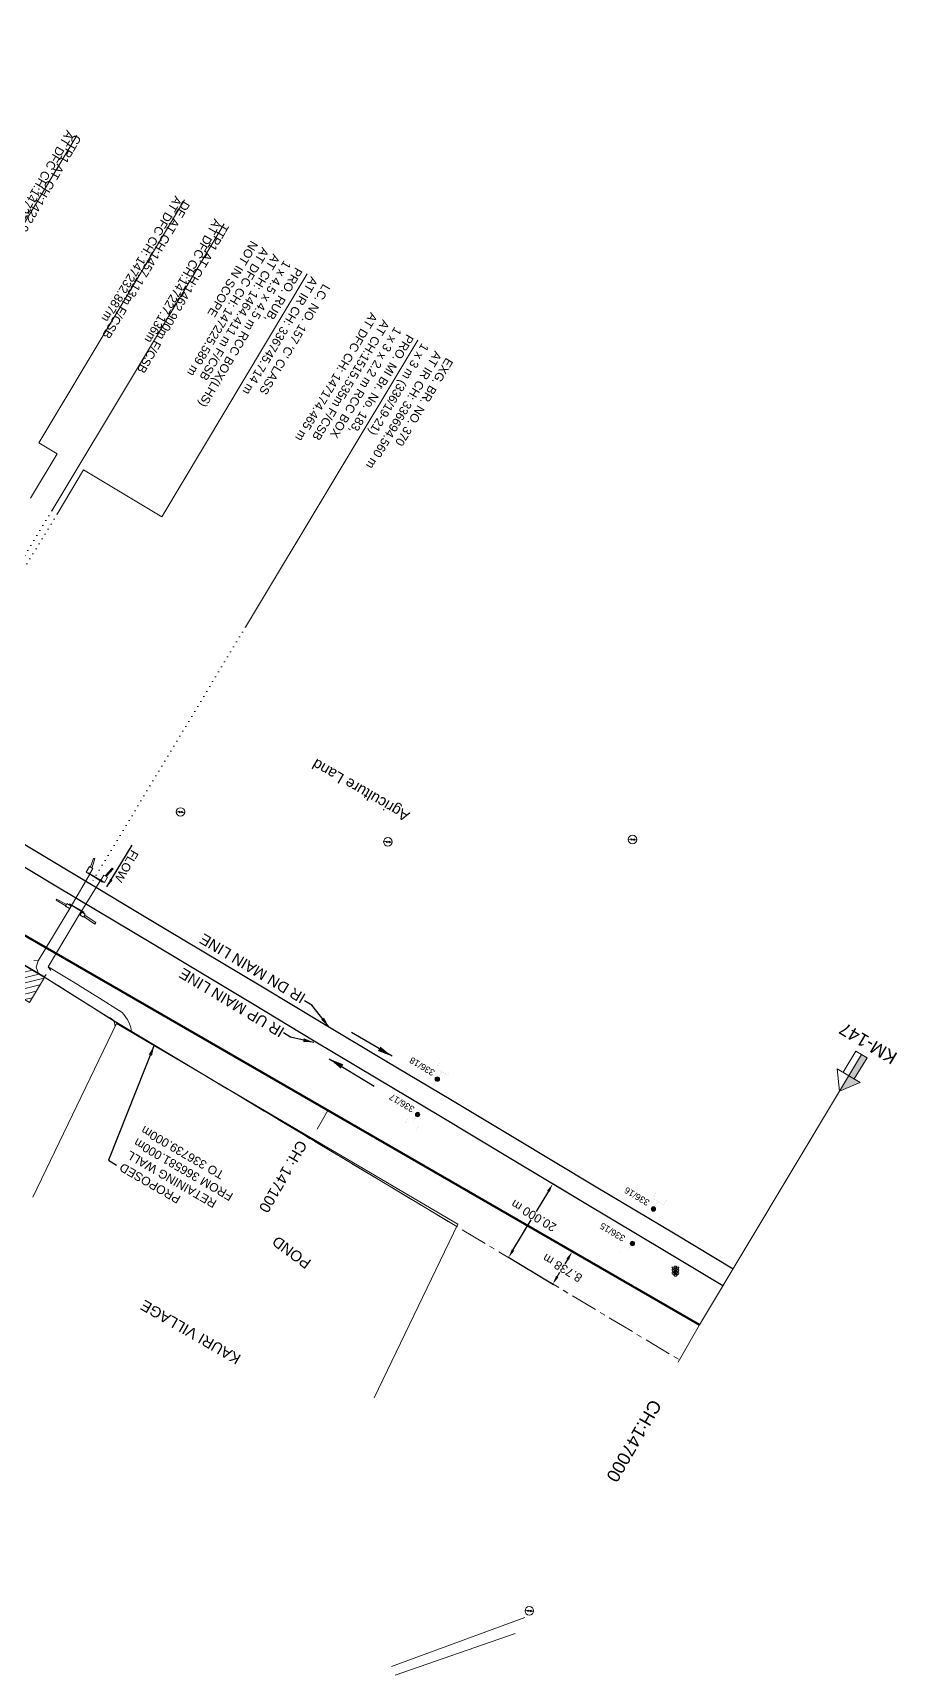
# Model space of a CAD drawing. Header units: metres. Extents: x 592467 to 614288, y 3398001 to 3402649.
# Drawn here: x 614087 to 614288.4, y 3399639.2 to 3400021.9 of the extents above; entities that cross this region are included whole.
import ezdxf
from ezdxf.enums import TextEntityAlignment as Align

# ---------------------------------------------------------------- set-up
doc = ezdxf.new("R2010")
doc.units = ezdxf.units.M
doc.header["$MEASUREMENT"] = 0
doc.linetypes.add('CENTER', pattern=[2, 1.25, -0.25, 0.25, -0.25])
doc.linetypes.add('DOT', pattern=[0.25, 0, -0.25])
doc.layers.get('0').update_dxf_attribs({"lineweight": 0})
doc.layers.get('Defpoints').update_dxf_attribs({"lineweight": 0})
for name, color, linetype, lineweight in [('Bounary Dim', 10, 'Continuous', 13), ('Bridge Parapet', 7, 'Continuous', 0), ("CHAWAPAIL STN. SRJ's", 7, 'Continuous', 0), ('DFCC BOUNDARY', 6, 'CENTER', 0), ('Electric Pole', 7, 'Continuous', 13), ('EXISTING BRIDGE DETAILS', 7, 'Continuous', 0), ('Existing IR Track', 143, 'Continuous', 0), ('flow direction', 7, 'Continuous', 0), ('LC DETAILS IN PLAN', 7, 'Continuous', 0), ("NEW CHAWAPAIL STN. SRJ's", 10, 'Continuous', 0), ("NEW KHANNA CROSSING STN. SRJ's", 10, 'Continuous', 0), ('OHE MAST', 7, 'Continuous', 0), ('OHE MAST TEXT', 7, 'Continuous', 0), ('Pond Top', 5, 'Continuous', 0), ('Proposed Chainage', 10, 'Continuous', 0), ('PROPOSED DFCC TRACK', 1, 'Continuous', 0), ('PROPOSED DRAIN CUM RETAINING WALL', 144, 'Continuous', 30), ('PROPOSED RETAINING WALL', 154, 'Continuous', 30), ('Proposed TPTC Chainages', 10, 'Continuous', 0), ('Residential Building Pucca', 7, 'Continuous', 13), ('Retaining Wall', 7, 'Continuous', 13), ('SFL', 7, 'Continuous', 13), ('Side Details', 7, 'Continuous', 13), ('Sign Board', 7, 'Continuous', 13), ('Subroad Edge', 34, 'Continuous', 0), ('Text', 7, 'Continuous', 13), ('Village Name', 7, 'Continuous', 0), ('Wing Wall', 7, 'Continuous', 0)]:
    doc.layers.add(name, color=color, linetype=linetype, lineweight=lineweight)
doc.styles.add('ARIAL', font='arial.ttf')
doc.styles.get("Standard").update_dxf_attribs({"font": 'arial.ttf'})
doc.styles.add('Style-Arial', font='arial.ttf')
doc.styles.add('Vill txt', font='arial.ttf', dxfattribs={"height": 3})
doc.dimstyles.new('DIM', dxfattribs={"dimtxt": 2.5, "dimasz": 2.5, "dimexe": 0.18, "dimexo": 0.0625, "dimgap": 0.09, "dimtad": 0, "dimtih": 1, "dimtoh": 1, "dimdec": 3, "dimzin": 0, "dimdsep": 46, "dimtxsty": 'Standard', "dimcen": 0.09, "dimaunit": 1, "dimadec": 5, "dimazin": 0, "dimtfac": 1, "dimtdec": 3, "dimtofl": 0, "dimtmove": 0, "dimatfit": 3, "dimfxl": 1, "dimtolj": 1, "dimtzin": 0, "dimarcsym": 0})
doc.dimstyles.new('ISO-25', dxfattribs={"dimtxt": 2.5, "dimasz": 2.5, "dimexe": 1.25, "dimexo": 0.625, "dimtad": 1, "dimtxsty": 'Standard', "dimcen": 2.5, "dimadec": 0, "dimazin": 0, "dimtfac": 1, "dimtmove": 0, "dimatfit": 3, "dimfxl": 1, "dimarcsym": 0})

# ---------------------------------------------------------------- blocks, each defined once
blk = doc.blocks.new('EP')
at = {"extrusion": (0, 0, -1)}
blk.add_hatch(color=8, dxfattribs=at).paths.add_polyline_path([(-0.31, -0.24), (-0.94, -0.01), (-0.41, -0.1), (-0.43, 0.15), (0.21, -0.05), (0.21, 0.16), (0.93, -0.01), (0.31, 0.07), (0.31, -0.19), (-0.31, 0)])
at = {"color": 8}
for p, q in [((-0.93, -0.01), (-0.21, 0.16)), ((-0.31, 0.07), (-0.93, -0.01)), ((-0.31, -0.19), (-0.31, 0.07)), ((0.31, 0), (-0.31, -0.19)), ((-0.21, 0.16), (-0.21, -0.05)), ((-0.21, -0.05), (0.43, 0.15)), ((0.31, -0.24), (0.31, 0)), ((0.43, 0.15), (0.41, -0.1)), ((0.94, -0.01), (0.31, -0.24)), ((0.41, -0.1), (0.94, -0.01))]:
    blk.add_line(p, q, dxfattribs=at)
blk.add_circle((0, 0), 1, dxfattribs=at)
blk = doc.blocks.new('SIG')
for color, points in [(1, [(-0.22, 0.42, 0.180295), (-0.01, 0.33, -0.00255), (0.01, 0.33, -0.00255), (0.02, 0.33, 0.180295), (0.23, 0.42, -0.002654), (0.25, 0.44, 0.184495), (0.33, 0.65, 1.000001), (-0.32, 0.65, 0.184495), (-0.24, 0.44, -0.002654)]), (2, [(0.23, -0.23, -0.002654), (0.25, -0.21, 0.184495), (0.33, 0.01, 1.000001), (-0.32, 0.01, 0.184495), (-0.24, -0.21, -0.002654), (-0.22, -0.23, 0.180295), (-0.01, -0.32, -0.00255), (0.01, -0.32, -0.00255), (0.02, -0.32, 0.180295)]), (3, [(0.23, -0.88, -0.002654), (0.25, -0.86, 0.184495), (0.33, -0.64, 1.000001), (-0.32, -0.64, 0.184495), (-0.24, -0.86, -0.002654), (-0.22, -0.88, 0.395599)])]:
    blk.add_hatch(color=color).paths.add_polyline_path(points)
for p, q in [((-0.31, 0.98), (-0.32, -0.9)), ((0.33, -0.9), (0.32, 0.98))]:
    blk.add_line(p, q)
at = {"flags": 128}
for points in [[(-0.31, 0.98), (-0.81, 0.98, 0.198758), (-0.42, 0.41, 0.003814), (-0.31, 0.39)], [(-0.31, 0.33), (-0.81, 0.33, 0.198758), (-0.42, -0.23, 0.003727), (-0.32, -0.26)], [(0.32, 0.98), (0.82, 0.98, -0.198758), (0.44, 0.41, -0.003814), (0.32, 0.39)], [(0.32, 0.33), (0.82, 0.33, -0.198758), (0.44, -0.23, -0.003727), (0.33, -0.26)], [(-0.32, -0.32), (-0.81, -0.32, 0.198758), (-0.42, -0.88, 0.003639), (-0.32, -0.9)], [(0.33, -0.32), (0.82, -0.32, -0.198758), (0.44, -0.88, -0.003639), (0.33, -0.9)]]:
    blk.add_lwpolyline(points, format="xyb", dxfattribs=at)
for centre, radius, start, end in [((0.01, 0.91), 0.324, 12.4049, 167.5951), ((0.01, 0.81), 0.357, 27.7578, 152.2422), ((0.01, -0.9), 0.324, 181.4572, 358.5428)]:
    blk.add_arc(centre, radius, start, end)
blk = doc.blocks.new('OHE MAST')
at = {"layer": 'OHE MAST'}
h = blk.add_hatch(color=256, dxfattribs=at)
edge = h.paths.add_edge_path()
edge.add_arc((0, 0), 0.514, 0, 360)
at = {"layer": 'OHE MAST', "lineweight": 13, "const_width": 0.01, "flags": 128}
for points in [[(1.5, 3.5), (1.5, 2), (-1.5, 2), (-1.5, 3.5)], [(0, 2), (0, 0)]]:
    blk.add_lwpolyline(points, dxfattribs=at)
at = {"layer": 'OHE MAST'}
blk.add_circle((0, 0), 0.514, dxfattribs=at)
blk = doc.blocks.new('KM POST PLAN')
at = {"extrusion": (0, 0, -1)}
h = blk.add_hatch(color=256, dxfattribs=at)
h.paths.add_polyline_path([(0, -20), (0, -8.47), (3, -8.47), (3, -20)])
h.paths.add_polyline_path([(0, -8.47), (0, 0), (6.25, -8.47), (3, -8.47)], flags=16)
at = {"flags": 128}
for points in [[(0, 0), (-6.25, -8.47), (6.25, -8.47)], [(0, 0), (0, -20)], [(0, 0), (6.25, -8.47)], [(3, -8.47), (3, -20), (-3, -20), (-3, -8.47)]]:
    blk.add_lwpolyline(points, dxfattribs=at)
at = {"style": 'Style-Arial'}
blk.add_attdef('KM-POST', text='', height=6, dxfattribs=at).set_placement((0, -26, -263.95), align=Align.MIDDLE_CENTER)
blk = doc.blocks.new('*D344')
at = {"layer": 'Defpoints', "color": 0, "linetype": 'ByBlock', "lineweight": 13, "ltscale": 5}
for p in [(614213.15, 3399750.66), (614197.82, 3399736.53), (614202.86, 3399733.51)]:
    blk.add_point(p, dxfattribs=at)
at = {"layer": 'DFCC BOUNDARY', "color": 0, "linetype": 'ByBlock', "lineweight": -2, "ltscale": 5, "transparency": 16777216}
for p, q in [((614213.1, 3399750.69), (614207.96, 3399753.77)), ((614207.09, 3399751.96), (614204.24, 3399747.22)), ((614198.85, 3399738.25), (614203.1, 3399745.32)), ((614202.81, 3399733.54), (614197.67, 3399736.63))]:
    blk.add_line(p, q, dxfattribs=at)
at = {"layer": 'DFCC BOUNDARY', "color": 0, "linetype": 'ByBlock', "lineweight": 13, "ltscale": 5, "transparency": 16777216}
for points in [[(614206.8, 3399752.14), (614207.37, 3399751.79), (614208.12, 3399753.68)], [(614198.57, 3399738.42), (614199.14, 3399738.08), (614197.82, 3399736.53)]]:
    blk.add_solid(points, dxfattribs=at)
at = {"layer": 'DFCC BOUNDARY', "color": 0, "linetype": 'ByBlock', "ltscale": 5, "transparency": 16777216, "insert": (614203.67, 3399746.27), "char_height": 2, "attachment_point": 5, "rotation": 149}
blk.add_mtext('\\A1;20.000 m', dxfattribs=at)
blk = doc.blocks.new('*D316')
at = {"layer": 'Defpoints', "color": 0, "linetype": 'ByBlock', "lineweight": 13, "ltscale": 5}
for p in [(614207.36, 3399741), (614202.86, 3399733.51), (614208.12, 3399730.35)]:
    blk.add_point(p, dxfattribs=at)
at = {"layer": 'DFCC BOUNDARY', "color": 0, "linetype": 'ByBlock', "lineweight": -2, "ltscale": 5, "transparency": 16777216}
for p, q in [((614207.41, 3399740.97), (614212.77, 3399737.75)), ((614211.59, 3399736.13), (614210.94, 3399735.05)), ((614202.91, 3399733.48), (614208.28, 3399730.26)), ((614209.15, 3399732.06), (614209.8, 3399733.14))]:
    blk.add_line(p, q, dxfattribs=at)
at = {"layer": 'DFCC BOUNDARY', "color": 0, "linetype": 'ByBlock', "lineweight": 13, "ltscale": 5, "transparency": 16777216}
for points in [[(614211.3, 3399736.3), (614211.88, 3399735.95), (614212.62, 3399737.84)], [(614208.87, 3399732.24), (614209.44, 3399731.89), (614208.12, 3399730.35)]]:
    blk.add_solid(points, dxfattribs=at)
at = {"layer": 'DFCC BOUNDARY', "color": 0, "linetype": 'ByBlock', "ltscale": 5, "transparency": 16777216, "insert": (614210.37, 3399734.09), "char_height": 2, "attachment_point": 5, "rotation": 149}
blk.add_mtext('\\A1;8.738 m', dxfattribs=at)

msp = doc.modelspace()

# ---------------------------------------------------------------- hatches: boundary and pattern name
at = {"layer": 'Bounary Dim', "lineweight": 9}
h = msp.add_hatch(dxfattribs=at)
h.set_pattern_fill('ANSI31', color=0, scale=10, angle=149.020766)
h.set_pattern_definition([(194.02077, (614194.0081, 3400011.9351), (0.302842, -1.21276), [])])
h.paths.add_polyline_path([(614065.0055, 3399808.6091), (614086.1618, 3399795.9895), (614089.6542, 3399801.8066), (614068.4979, 3399814.4262)])

# ---------------------------------------------------------------- linework, layer by layer
at = {"layer": 'Bounary Dim', "lineweight": 60, "flags": 128}
msp.add_lwpolyline([(614242.3387, 3399720.8033), (614045.6328, 3399834.3714), (614041.3027, 3399836.8715), (614036.9731, 3399839.3724), (614032.6444, 3399841.8747), (614028.3169, 3399844.3794), (614023.9912, 3399846.887), (614019.6677, 3399849.3984), (614015.3468, 3399851.9143), (614011.0289, 3399854.4354, -0.00149498), (613992.4781, 3399865.3582), (613988.1787, 3399867.9109), (613983.8825, 3399870.4687), (613979.589, 3399873.0311), (613975.2977, 3399875.5971), (613971.0082, 3399878.1662), (613966.72, 3399880.7374), (613962.4328, 3399883.3102), (613958.1459, 3399885.8837), (611491.7053, 3401366.6543)], format="xyb", dxfattribs=at)
at = {"layer": 'Bounary Dim', "color": 0, "lineweight": 13}
msp.add_lwpolyline([(614086.1618, 3399795.9895), (614065.0055, 3399808.6091), (614068.4979, 3399814.4262), (614089.6542, 3399801.8066)], close=True, dxfattribs=at)
at = {"layer": 'Bridge Parapet'}
for points in [[(614103.209, 3399824.0403), (614099.833, 3399826.1097), (614099.8949, 3399826.215), (614103.2711, 3399824.1455)], [(614098.8392, 3399816.8955), (614095.4855, 3399818.8634), (614095.5222, 3399818.9687), (614098.8759, 3399817.0008)]]:
    msp.add_3dface(points, dxfattribs=at)
at = {"layer": "CHAWAPAIL STN. SRJ's", "linetype": 'DOT', "lineweight": 18, "ltscale": 5, "flags": 128}
msp.add_lwpolyline([(614136.5219, 3399883.4577), (614100.4617, 3399823.5072)], dxfattribs=at)
at = {"layer": 'DFCC BOUNDARY', "color": 6, "lineweight": 20, "ltscale": 5, "flags": 128}
msp.add_lwpolyline([(614049.7726, 3399825.3121), (614089.687, 3399801.9052), (614104.9142, 3399792.2299), (614127.8329, 3399778.4823), (614142.258, 3399769.8285), (614156.7065, 3399761.1607), (614171.658, 3399752.2), (614186.9324, 3399743.0459), (614205.1652, 3399732.1278), (614224.2654, 3399720.6902), (614237.5176, 3399712.7404)], dxfattribs=at)
at = {"layer": 'EXISTING BRIDGE DETAILS', "linetype": 'Continuous', "lineweight": 18}
msp.add_lwpolyline([(614150.9277, 3399965.814), (614117.0613, 3399909.1378), (614098.7933, 3399920.1053), (614092.6028, 3399909.7553)], dxfattribs=at)
at = {"layer": 'EXISTING BRIDGE DETAILS', "linetype": 'Continuous', "lineweight": 18, "flags": 128}
msp.add_lwpolyline([(614176.6827, 3399950.3515), (614136.5219, 3399883.4577)], dxfattribs=at)
at = {"layer": 'Existing IR Track', "color": 0, "lineweight": 30, "flags": 128}
for points in [[(614250.1319, 3399733.837), (614236.6169, 3399741.938), (614217.8496, 3399753.1868), (614199.1584, 3399764.3898), (614184.3467, 3399773.2532), (614169.4822, 3399782.1483), (614154.9433, 3399790.8596), (614140.4978, 3399799.515), (614117.5885, 3399813.2437), (614094.8135, 3399826.8919), (614075.6949, 3399838.3262)], [(614247.7814, 3399729.9059), (614234.5539, 3399737.8409), (614215.4402, 3399749.2866), (614197.2074, 3399760.2047), (614181.9393, 3399769.3551), (614166.9877, 3399778.3157), (614152.5468, 3399786.979), (614138.1217, 3399795.6328), (614115.2021, 3399809.381), (614092.3625, 3399823.0811), (614073.3329, 3399834.4994)]]:
    msp.add_lwpolyline(points, dxfattribs=at)
at = {"layer": "NEW CHAWAPAIL STN. SRJ's", "linetype": 'DOT', "lineweight": 18, "ltscale": 5, "flags": 128}
msp.add_lwpolyline([(614091.3753, 3399910.5622), (614045.3307, 3399834.5748)], dxfattribs=at)
at = {"layer": "NEW CHAWAPAIL STN. SRJ's", "color": 0, "linetype": 'DOT', "lineweight": 18, "ltscale": 5, "flags": 128}
msp.add_lwpolyline([(614092.6028, 3399909.7553), (614056.3358, 3399849.9046)], dxfattribs=at)
at = {"layer": "NEW KHANNA CROSSING STN. SRJ's", "color": 10, "linetype": 'Continuous', "lineweight": 18, "flags": 128}
for points in [[(614097.2461, 3399998.0427), (614057.0852, 3399931.1489)], [(614122.3096, 3399983.0043), (614088.3497, 3399926.3842), (614092.6306, 3399923.8142), (614086.4538, 3399913.5259)], [(614131.5362, 3399977.456), (614091.3753, 3399910.5622)]]:
    msp.add_lwpolyline(points, dxfattribs=at)
at = {"layer": 'Pond Top', "flags": 128}
msp.add_lwpolyline([(614086.9845, 3399750.6082), (614106.4561, 3399791.0926), (614185.9908, 3399744.2795), (614166.52, 3399703.7947)], dxfattribs=at)
at = {"layer": 'Proposed Chainage', "lineweight": 0}
msp.add_lwpolyline([(614274.9172, 3399775.289), (614242.3387, 3399720.8033)], dxfattribs=at)
at = {"layer": 'Proposed Chainage', "linetype": 'Continuous', "lineweight": 0, "flags": 128}
for points in [[(614153.2361, 3399766.4731), (614155.7361, 3399770.8033)], [(614237.3387, 3399712.1431), (614242.3387, 3399720.8033)]]:
    msp.add_lwpolyline(points, dxfattribs=at)
at = {"layer": 'PROPOSED DFCC TRACK', "linetype": 'Continuous', "flags": 128}
for points in [[(614096.0649, 3399818.6503), (614088.2415, 3399805.6486), (614087.1935, 3399805.7459)], [(614098.3451, 3399817.3122), (614090.5217, 3399804.3105), (614091.129, 3399803.4509)], [(614088.2403, 3399805.6487), (614087.747, 3399804.2104), (614088.3073, 3399802.72), (614097.3006, 3399797.0675), (614104.2951, 3399792.6597)], [(614107.7571, 3399793.5998), (614102.4675, 3399796.9409), (614096.3969, 3399800.7753), (614090.5217, 3399804.3105)]]:
    msp.add_lwpolyline(points, dxfattribs=at)
at = {"layer": 'PROPOSED DFCC TRACK', "linetype": 'Continuous'}
for centre, radius, start, end in [((614103.833, 3399790.4105), 2.2961, 0.059641, 80.451497), ((614102.5661, 3399788.2514), 7.4533, 6.66502, 45.855331)]:
    msp.add_arc(centre, radius, start, end, dxfattribs=at)
at = {"layer": 'PROPOSED RETAINING WALL', "lineweight": 18, "flags": 128}
msp.add_lwpolyline([(614185.7903, 3399743.7298), (614106.1327, 3399791.4989), (614089.235, 3399802.1721)], dxfattribs=at)
at = {"layer": 'Residential Building Pucca', "linetype": 'Continuous', "ltscale": 5, "flags": 128}
msp.add_lwpolyline([(614065.9321, 3399810.1299), (614068.4741, 3399814.4339), (614089.687, 3399801.9052), (614090.1041, 3399802.519)], dxfattribs=at)
at = {"layer": 'Retaining Wall'}
for points in [[(614101.1128, 3399829.5094), (614100.4391, 3399827.5935), (614100.7579, 3399827.4407), (614101.4097, 3399829.4878)], [(614103.8627, 3399825.5609), (614104.1423, 3399825.373), (614105.7052, 3399827.1085), (614105.4269, 3399827.2283)], [(614092.4108, 3399819.8179), (614092.5696, 3399820.0773), (614094.7843, 3399818.8268), (614094.6252, 3399818.5219)], [(614098.943, 3399815.9294), (614099.1304, 3399816.2622), (614101.6284, 3399814.5664), (614101.441, 3399814.2336)]]:
    msp.add_3dface(points, dxfattribs=at)
at = {"layer": 'SFL', "flags": 128}
for points in [[(614095.9066, 3399818.3742), (614100.3148, 3399826.0608)], [(614102.8146, 3399824.5549), (614098.1764, 3399817.0388)]]:
    msp.add_lwpolyline(points, dxfattribs=at)
at = {"layer": 'Subroad Edge', "lineweight": 13, "flags": 128}
for points in [[(614170.5278, 3399641.2294), (614201.5754, 3399652.6292)], [(614199.3651, 3399648.9325), (614171.3971, 3399639.1991)]]:
    msp.add_lwpolyline(points, dxfattribs=at)
at = {"layer": 'Wing Wall'}
for points in [[(614099.4198, 3399826.3568), (614100.16, 3399827.6561), (614100.9448, 3399827.1752), (614100.2046, 3399825.876)], [(614102.842, 3399824.4393), (614103.6351, 3399823.9421), (614104.3265, 3399825.1538), (614103.5331, 3399825.6511)], [(614094.5846, 3399818.3963), (614095.4861, 3399817.8364), (614095.8488, 3399818.4503), (614094.9191, 3399819.018)], [(614098.0257, 3399816.3334), (614098.3685, 3399817.0483), (614099.1763, 3399816.5744), (614098.8087, 3399815.8471)]]:
    msp.add_3dface(points, dxfattribs=at)

# ---------------------------------------------------------------- block references
at = {"layer": 'Electric Pole', "xscale": 0.9997078270338551, "yscale": 0.9997078270338551, "zscale": 0.9997078270338551}
for p in [(614121.3525, 3399840.3652), (614169.7133, 3399833.4047), (614226.7106, 3399833.953), (614202.6522, 3399654.2153)]:
    msp.add_blockref('EP', p, dxfattribs=at)
at = {"layer": 'OHE MAST'}
for p, rotation in [((614181.2152, 3399778.1075), 329.0208306527206), ((614176.6257, 3399769.8352), 149.0208306527207), ((614231.5604, 3399747.8379), 329.0208306527206), ((614226.6822, 3399739.7992), 149.0208306527207)]:
    msp.add_blockref('OHE MAST', p, dxfattribs=dict(at, rotation=rotation))
at = {"layer": 'Proposed Chainage', "lineweight": 0}
ref = msp.add_blockref('KM POST PLAN', (614274.9172, 3399775.289), dxfattribs=dict(at, xscale=0.4999999999999995, yscale=0.4999999999999995, zscale=0.4999999999999995, rotation=149.1235960363801))
ref.add_attrib('KM-POST', 'KM-147', dxfattribs={"layer": '0', "color": 10, "height": 3, "rotation": 149.123596, "style": 'Style-Arial'}).set_placement((614281.5887, 3399786.4466, -131.9737), align=Align.MIDDLE_CENTER)
at = {"layer": 'Sign Board', "xscale": 0.9997078270338551, "yscale": 0.9997078270338551, "zscale": 0.9997078270338551}
msp.add_blockref('SIG', (614236.6906, 3399733.3131), dxfattribs=at)

# ---------------------------------------------------------------- texts
at = {"layer": 'EXISTING BRIDGE DETAILS', "color": 10, "style": 'ARIAL'}
for s, p in [('AT DFC CH: 147174.465 m', (614165.6909, 3399956.9506)), ('AT CH:1515.535m F/CSB', (614168.5008, 3399955.2637)), ('1 x 3 x 2.2 m RCC BOX', (614171.3106, 3399953.5768)), ('PRO. MI Br. No. 183,', (614174.1204, 3399951.8898))]:
    msp.add_text(s, height=2, rotation=239, dxfattribs=at).set_placement(p)
at = {"layer": 'EXISTING BRIDGE DETAILS', "style": 'ARIAL'}
for s, p in [('1 x 3 m (336/19-21)', (614177.6556, 3399949.7674)), ('AT IR CH: 336694.560 m', (614180.6572, 3399947.9654)), ('EXG. BR. NO. 370', (614183.2967, 3399946.3807))]:
    msp.add_text(s, height=2, rotation=239, dxfattribs=at).set_placement(p)
at = {"layer": 'Existing IR Track', "color": 7, "lineweight": 0, "style": 'ARIAL'}
for s, p in [('IR DN MAIN LINE', (614126.183, 3399811.0829)), ('IR UP MAIN LINE', (614121.4031, 3399803.0664))]:
    msp.add_text(s, height=2.5, rotation=149, dxfattribs=at).set_placement(p, align=Align.MIDDLE_RIGHT)
at = {"layer": 'LC DETAILS IN PLAN', "color": 5, "lineweight": 13, "style": 'ARIAL'}
for s, p in [('AT DFC CH: 147225.589 m', (614140.3907, 3399972.1401)), ('NOT IN SCOPE', (614137.8258, 3399973.6799)), ('1 x 4.5 x 4.5 m RCC BOX(LHS)', (614145.5204, 3399969.0604)), ('AT CH: 1464.411 m F/CSB', (614142.9555, 3399970.6002)), ('PRO. RUB,', (614148.1761, 3399967.466))]:
    msp.add_text(s, height=2, rotation=239.1921, dxfattribs=at).set_placement(p)
at = {"layer": 'LC DETAILS IN PLAN', "color": 0, "lineweight": 13, "style": 'ARIAL'}
msp.add_text('AT IR CH: 336745.714 m', height=2, rotation=239.1921, dxfattribs=at).set_placement((614151.785, 3399965.2993))
at = {"layer": 'LC DETAILS IN PLAN', "color": 3, "lineweight": 13, "style": 'ARIAL'}
msp.add_text("LC. NO. 157 'C' CLASS", height=2, rotation=239.1921, dxfattribs=at).set_placement((614154.6526, 3399963.5777))
at = {"layer": "NEW KHANNA CROSSING STN. SRJ's", "linetype": 'Continuous', "lineweight": 13, "insert": (614121.8915, 3399983.0208), "char_height": 2, "width": 39.298052, "attachment_point": 4, "rotation": 239.020762, "line_spacing_factor": 0.648, "style": 'Style-Arial'}
msp.add_mtext('DE AT CH:1457.113m F/CSB\\PAT DFC CH: 147232.887m ', dxfattribs=at)
at = {"layer": 'OHE MAST TEXT', "style": 'ARIAL'}
for s, p in [('336/18', (614180.809, 3399780.0387)), ('336/17', (614176.073, 3399771.5129)), ('336/16', (614230.8391, 3399749.76)), ('336/15', (614225.1725, 3399741.438))]:
    msp.add_text(s, height=1.5, rotation=149, dxfattribs=at).set_placement(p)
at = {"layer": 'Proposed Chainage', "color": 1, "lineweight": 0, "attachment_point": 4, "rotation": 240.000032, "line_spacing_factor": 0.6, "style": 'Style-Arial'}
for s, insert, char_height in [('CH: 147100', (614149.9245, 3399763.4684), 2.5), ('CH:147000', (614232.3387, 3399702.9828), 3)]:
    msp.add_mtext(s, dxfattribs=dict(at, insert=insert, char_height=char_height))
at = {"layer": 'PROPOSED RETAINING WALL', "insert": (614106.9134, 3399756.9241), "char_height": 2, "width": 30.640737, "attachment_point": 3, "rotation": 149.877059, "style": 'ARIAL'}
msp.add_mtext('PROPOSED\\PRETAINING WALL \\PFROM 366581.000m TO 336739.000m ', dxfattribs=at)
at = {"layer": 'Proposed TPTC Chainages', "lineweight": 13, "insert": (614096.6113, 3399998.4238), "char_height": 2, "width": 39.932688, "attachment_point": 4, "rotation": 239.681711, "line_spacing_factor": 0.6, "style": 'ARIAL'}
msp.add_mtext('CTP1 AT CH:1422.900m F/CSB\\PAT DFC CH:147267.136m', dxfattribs=at)
at = {"layer": 'Proposed TPTC Chainages', "lineweight": 13, "insert": (614130.9958, 3399977.7805), "char_height": 2, "attachment_point": 4, "rotation": 240.000032, "line_spacing_factor": 0.6, "style": 'ARIAL'}
msp.add_mtext('TTP1 AT CH:1462.900m F/CSB\\PAT DFC CH:147227.136m', dxfattribs=at)
at = {"layer": 'Side Details', "style": 'ARIAL'}
msp.add_text('Agriculture Land', height=2.5, rotation=149.914504, dxfattribs=at).set_placement((614175.009, 3399840.1245))
at = {"layer": 'Text', "color": 0, "style": 'ARIAL'}
msp.add_text('POND', height=2.5, rotation=143.422962, dxfattribs=at).set_placement((614152.0458, 3399735.7128))
at = {"layer": 'Village Name', "style": 'Vill txt'}
for s, height, rotation, p in [('FLOW', 2, 239.870066, (614109.9808, 3399831.7222)), ('KAURI VILLAGE', 2.5, 149.905889, (614135.6761, 3399713.643))]:
    msp.add_text(s, height=height, rotation=rotation, dxfattribs=at).set_placement(p)

# ---------------------------------------------------------------- dimensions: what is measured, and where the dimension line sits
at = {"layer": 'DFCC BOUNDARY', "linetype": 'ByBlock', "ltscale": 5}
for base, p1, picture, middle in [((614197.8226, 3399736.5324), (614213.1545, 3399750.6553), '*D344', (614203.6683, 3399746.2692)), ((614208.1221, 3399730.349), (614207.3575, 3399740.9997), '*D316', (614210.3709, 3399734.0947))]:
    dim = msp.add_linear_dim(base=base, p1=p1, p2=(614202.8599, 3399733.5082), angle=239.020766, dimstyle='DIM', override={"dimtxt": 2, "dimasz": 2, "dimtad": 3, "dimpost": ' m'}, dxfattribs=at)
    dim.commit()
    dim.dimension.update_dxf_attribs({"geometry": picture, "text_midpoint": middle, "dimtype": 161, "text_rotation": 149})

# ---------------------------------------------------------------- leaders
at = {"layer": 'flow direction', "lineweight": 0}
msp.add_leader([(614104.244, 3399822.901), (614110.0762, 3399832.6154)], dimstyle='ISO-25', override={"dimtxt": 0.5, "dimasz": 2, "dimtad": 0}, dxfattribs=at)
at = {"layer": 'flow direction', "lineweight": 13}
for points in [[(614170.6853, 3399783.4254), (614161.2323, 3399788.9406)], [(614156.022, 3399782.8545), (614166.5395, 3399776.4834)]]:
    msp.add_leader(points, dimstyle='ISO-25', override={"dimtxt": 0.5, "dimasz": 3.5, "dimtad": 0}, dxfattribs=at)
at = {"layer": 'PROPOSED DRAIN CUM RETAINING WALL', "color": 0, "linetype": 'Continuous', "lineweight": 13, "ltscale": 5}
for points in [[(614156.0201, 3399790.2144), (614151.9726, 3399795.3392), (614150.3032, 3399796.3415)], [(614152.4647, 3399786.6647), (614147.0143, 3399787.8622), (614145.3449, 3399788.8645)]]:
    msp.add_leader(points, dimstyle='ISO-25', override={"dimtxt": 3, "dimtad": 0, "dimdec": 3, "dimzin": 2, "dimtdec": 3}, dxfattribs=at)
at = {"layer": 'PROPOSED RETAINING WALL', "linetype": 'Continuous', "lineweight": 13, "ltscale": 5}
msp.add_leader([(614115.2743, 3399786.0169), (614104.5978, 3399759.1958), (614106.4848, 3399758.0593)], dimstyle='ISO-25', override={"dimtxt": 3, "dimtad": 0, "dimdec": 3, "dimzin": 2, "dimtdec": 3}, dxfattribs=at)

doc.saveas('drawing.dxf')
